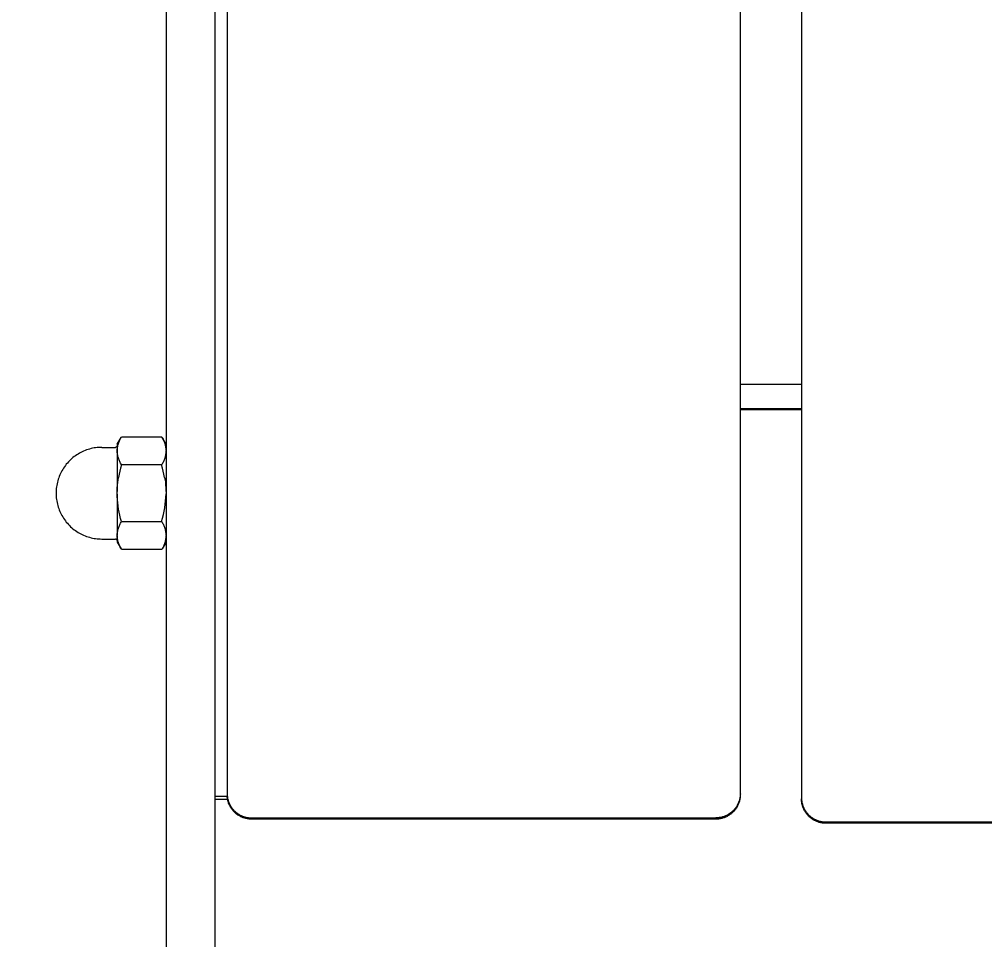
# Model space of a CAD drawing. Header units: inches. Extents: x -6 to 165, y -5 to 126.
# Drawn here: x 4.6 to 10.82, y 114.56 to 120.49 of the extents above; entities that cross this region are included whole.
import ezdxf

# ---------------------------------------------------------------- set-up
doc = ezdxf.new("R2010")
doc.units = ezdxf.units.IN
doc.header["$PDSIZE"] = -1
doc.layers.add('ZANO_R', color=7, linetype='Continuous', lineweight=0)
doc.layers.add('ZANO_W', color=1, linetype='Continuous', lineweight=0)
doc.styles.get("Standard").update_dxf_attribs({"font": 'arial.ttf'})
doc.dimstyles.new('amerykanie', dxfattribs={"dimtxt": 50, "dimasz": 50, "dimexe": 0.5, "dimexo": 0.5, "dimgap": 1, "dimtad": 1, "dimdec": 0, "dimzin": 0, "dimlunit": 5, "dimtxsty": 'Standard', "dimcen": 0.09, "dimclrd": 1, "dimclre": 1, "dimclrt": 1, "dimazin": 0, "dimtfac": 1, "dimtdec": 0, "dimtmove": 0, "dimatfit": 3, "dimfxl": 1, "dimtzin": 0, "dimarcsym": 1})

# ---------------------------------------------------------------- blocks, each defined once
blk = doc.blocks.new('*D366')
at = {"layer": 'Defpoints', "color": 0}
for p in [(6.0931, 126.4252), (-2.0716, 94.7322), (3.7301, 94.7322)]:
    blk.add_point(p, dxfattribs=at)
at = {"layer": 'ZANO_W', "color": 1, "lineweight": -2}
for p, q in [((5.5931, 126.4252), (-2.5716, 126.4252)), ((-2.0716, 125.4252), (-2.0716, 95.7322)), ((3.2301, 94.7322), (-2.5716, 94.7322))]:
    blk.add_line(p, q, dxfattribs=at)
at = {"layer": 'ZANO_W', "color": 1}
for points in [[(-1.905, 125.4252), (-2.2383, 125.4252), (-2.0716, 126.4252)], [(-2.2383, 95.7322), (-1.905, 95.7322), (-2.0716, 94.7322)]]:
    blk.add_solid(points, dxfattribs=at)
at = {"layer": 'ZANO_W', "color": 1, "insert": (-3.4124, 110.5787), "char_height": 1.625, "attachment_point": 5, "rotation": 90}
blk.add_mtext('31 11/16', dxfattribs=at)

msp = doc.modelspace()

# ---------------------------------------------------------------- linework, layer by layer
at = {"layer": 'ZANO_R'}
for p, q in [((5.54171, 126.29274), (5.54171, 110.80061)), ((5.85677, 126.29274), (5.85677, 110.80061)), ((5.93554, 126.26762), (5.93554, 115.50619)), ((9.24373, 115.50619), (9.24373, 126.26762)), ((9.63757, 126.24106), (9.63757, 115.47964)), ((9.24373, 118.14276), (9.63757, 118.14276)), ((9.63757, 117.98523), (9.24373, 117.98523)), ((9.24373, 117.9811), (9.63757, 117.9811)), ((5.22664, 117.75595), (5.25158, 117.79916)), ((5.24867, 117.79432), (5.25164, 117.79956)), ((5.25164, 117.79956), (5.25478, 117.80469)), ((5.25478, 117.80469), (5.51357, 117.80469)), ((5.51357, 117.80469), (5.5167, 117.79956)), ((5.5167, 117.79956), (5.51967, 117.79432)), ((5.54171, 117.75595), (5.51677, 117.79914)), ((5.1181, 117.73609), (5.10802, 117.73557)), ((5.12818, 117.73626), (5.1181, 117.73609)), ((5.12818, 117.73626), (5.21679, 117.73626)), ((5.21714, 117.73627), (5.21679, 117.73626)), ((5.21748, 117.73629), (5.21714, 117.73627)), ((5.21782, 117.73632), (5.21748, 117.73629)), ((5.21816, 117.73636), (5.21782, 117.73632)), ((5.2185, 117.73641), (5.21816, 117.73636)), ((5.21884, 117.73648), (5.2185, 117.73641)), ((5.21918, 117.73655), (5.21884, 117.73648)), ((5.21951, 117.73664), (5.21918, 117.73655)), ((5.21984, 117.73674), (5.21951, 117.73664)), ((5.22016, 117.73686), (5.21984, 117.73674)), ((5.22048, 117.73698), (5.22016, 117.73686)), ((5.2208, 117.73711), (5.22048, 117.73698)), ((5.22111, 117.73726), (5.2208, 117.73711)), ((5.22142, 117.73741), (5.22111, 117.73726)), ((5.22172, 117.73758), (5.22142, 117.73741)), ((5.22201, 117.73776), (5.22172, 117.73758)), ((5.2223, 117.73795), (5.22201, 117.73776)), ((5.22258, 117.73814), (5.2223, 117.73795)), ((5.22286, 117.73835), (5.22258, 117.73814)), ((5.22312, 117.73857), (5.22286, 117.73835)), ((5.22338, 117.73879), (5.22312, 117.73857)), ((5.22363, 117.73903), (5.22338, 117.73879)), ((5.22388, 117.73927), (5.22363, 117.73903)), ((5.22411, 117.73952), (5.22388, 117.73927)), ((5.22434, 117.73978), (5.22411, 117.73952)), ((5.22455, 117.74005), (5.22434, 117.73978)), ((5.22476, 117.74032), (5.22455, 117.74005)), ((5.22496, 117.7406), (5.22476, 117.74032)), ((5.22514, 117.74089), (5.22496, 117.7406)), ((5.22532, 117.74119), (5.22514, 117.74089)), ((5.22549, 117.74149), (5.22532, 117.74119)), ((5.22564, 117.74179), (5.22549, 117.74149)), ((5.22579, 117.7421), (5.22564, 117.74179)), ((5.22592, 117.74242), (5.22579, 117.7421)), ((5.22605, 117.74274), (5.22592, 117.74242)), ((5.22616, 117.74307), (5.22605, 117.74274)), ((5.22626, 117.74339), (5.22616, 117.74307)), ((5.22635, 117.74373), (5.22626, 117.74339)), ((5.22642, 117.74406), (5.22635, 117.74373)), ((5.22649, 117.7444), (5.22642, 117.74406)), ((5.22654, 117.74474), (5.22649, 117.7444)), ((5.22659, 117.74508), (5.22654, 117.74474)), ((5.22662, 117.74542), (5.22659, 117.74508)), ((5.22664, 117.75595), (5.22664, 117.71374)), ((5.22817, 117.73173), (5.22907, 117.73768)), ((5.22907, 117.73768), (5.23018, 117.7436)), ((5.23018, 117.7436), (5.23147, 117.74948)), ((5.23147, 117.74948), (5.23296, 117.75531)), ((5.23296, 117.75531), (5.23465, 117.76109)), ((5.23465, 117.76109), (5.23652, 117.76682)), ((5.23652, 117.76682), (5.23859, 117.77247)), ((5.23859, 117.77247), (5.24083, 117.77806)), ((5.24083, 117.77806), (5.24327, 117.78356)), ((5.24327, 117.78356), (5.24588, 117.78899)), ((5.24588, 117.78899), (5.24867, 117.79432)), ((5.51967, 117.79432), (5.52246, 117.78899)), ((5.52246, 117.78899), (5.52508, 117.78356)), ((5.52508, 117.78356), (5.52751, 117.77806)), ((5.52751, 117.77806), (5.52976, 117.77247)), ((5.52976, 117.77247), (5.53182, 117.76682)), ((5.53182, 117.76682), (5.5337, 117.76109)), ((5.5337, 117.76109), (5.53538, 117.75531)), ((5.53538, 117.75531), (5.53687, 117.74948)), ((5.53687, 117.74948), (5.53817, 117.7436)), ((5.53817, 117.7436), (5.53927, 117.73768)), ((5.53927, 117.73768), (5.54018, 117.73173)), ((4.94971, 117.67624), (4.94177, 117.67001)), ((4.95784, 117.6822), (4.94971, 117.67624)), ((4.96618, 117.68787), (4.95784, 117.6822)), ((4.97471, 117.69326), (4.96618, 117.68787)), ((4.98342, 117.69835), (4.97471, 117.69326)), ((4.99229, 117.70315), (4.98342, 117.69835)), ((5.00132, 117.70763), (4.99229, 117.70315)), ((5.0105, 117.71181), (5.00132, 117.70763)), ((5.01982, 117.71567), (5.0105, 117.71181)), ((5.02927, 117.71921), (5.01982, 117.71567)), ((5.03883, 117.72242), (5.02927, 117.71921)), ((5.04849, 117.72531), (5.03883, 117.72242)), ((5.05825, 117.72786), (5.04849, 117.72531)), ((5.06809, 117.73008), (5.05825, 117.72786)), ((5.07799, 117.73197), (5.06809, 117.73008)), ((5.08796, 117.73351), (5.07799, 117.73197)), ((5.09798, 117.73471), (5.08796, 117.73351)), ((5.10802, 117.73557), (5.09798, 117.73471)), ((5.22664, 117.71374), (5.22695, 117.71976)), ((5.22664, 117.71374), (5.22664, 117.45077)), ((5.22695, 117.70773), (5.22664, 117.71374)), ((5.22695, 117.71976), (5.22746, 117.72575)), ((5.22746, 117.70173), (5.22695, 117.70773)), ((5.22746, 117.72575), (5.22817, 117.73173)), ((5.22817, 117.69575), (5.22746, 117.70173)), ((5.22907, 117.6898), (5.22817, 117.69575)), ((5.23017, 117.68388), (5.22907, 117.6898)), ((5.23147, 117.678), (5.23017, 117.68388)), ((5.23296, 117.67217), (5.23147, 117.678)), ((5.53687, 117.678), (5.53538, 117.67217)), ((5.53817, 117.68388), (5.53687, 117.678)), ((5.53927, 117.6898), (5.53817, 117.68388)), ((5.54018, 117.69575), (5.53927, 117.6898)), ((5.54018, 117.73173), (5.54089, 117.72575)), ((5.54089, 117.70173), (5.54018, 117.69575)), ((5.54089, 117.72575), (5.5414, 117.71976)), ((5.5414, 117.70773), (5.54089, 117.70173)), ((5.5414, 117.71976), (5.54171, 117.71374)), ((5.54171, 117.71374), (5.5414, 117.70773)), ((4.89283, 117.61936), (4.88687, 117.61122)), ((4.89906, 117.6273), (4.89283, 117.61936)), ((4.90555, 117.63501), (4.89906, 117.6273)), ((4.91231, 117.6425), (4.90555, 117.63501)), ((4.91932, 117.64975), (4.91231, 117.6425)), ((4.92657, 117.65676), (4.91932, 117.64975)), ((4.93406, 117.66352), (4.92657, 117.65676)), ((4.94177, 117.67001), (4.93406, 117.66352)), ((5.23465, 117.66639), (5.23296, 117.67217)), ((5.23652, 117.66067), (5.23465, 117.66639)), ((5.23858, 117.65501), (5.23652, 117.66067)), ((5.24083, 117.64943), (5.23858, 117.65501)), ((5.24327, 117.64392), (5.24083, 117.64943)), ((5.24588, 117.6385), (5.24327, 117.64392)), ((5.24867, 117.63317), (5.24588, 117.6385)), ((5.25164, 117.62793), (5.24867, 117.63317)), ((5.25478, 117.62279), (5.24926, 117.60293)), ((5.25478, 117.62279), (5.25164, 117.62793)), ((5.51357, 117.62279), (5.25478, 117.62279)), ((5.5167, 117.62793), (5.51357, 117.62279)), ((5.51908, 117.60293), (5.51357, 117.62279)), ((5.51967, 117.63317), (5.5167, 117.62793)), ((5.52246, 117.6385), (5.51967, 117.63317)), ((5.52508, 117.64392), (5.52246, 117.6385)), ((5.52751, 117.64943), (5.52508, 117.64392)), ((5.52976, 117.65501), (5.52751, 117.64943)), ((5.53182, 117.66067), (5.52976, 117.65501)), ((5.5337, 117.66639), (5.53182, 117.66067)), ((5.53538, 117.67217), (5.5337, 117.66639)), ((4.85726, 117.55857), (4.8534, 117.54925)), ((4.86144, 117.56775), (4.85726, 117.55857)), ((4.86592, 117.57678), (4.86144, 117.56775)), ((4.87072, 117.58565), (4.86592, 117.57678)), ((4.87581, 117.59436), (4.87072, 117.58565)), ((4.88119, 117.60289), (4.87581, 117.59436)), ((4.88687, 117.61122), (4.88119, 117.60289)), ((5.23981, 117.56281), (5.23588, 117.54258)), ((5.24427, 117.58294), (5.23981, 117.56281)), ((5.24926, 117.60293), (5.24427, 117.58294)), ((5.52407, 117.58294), (5.51908, 117.60293)), ((5.52854, 117.56281), (5.52407, 117.58294)), ((5.53247, 117.54258), (5.52854, 117.56281)), ((4.8371, 117.49108), (4.83556, 117.48111)), ((4.83898, 117.50098), (4.8371, 117.49108)), ((4.84121, 117.51082), (4.83898, 117.50098)), ((4.84376, 117.52058), (4.84121, 117.51082)), ((4.84665, 117.53024), (4.84376, 117.52058)), ((4.84986, 117.5398), (4.84665, 117.53024)), ((4.8534, 117.54925), (4.84986, 117.5398)), ((5.22774, 117.47495), (5.22904, 117.49194)), ((5.22904, 117.49194), (5.23083, 117.50888)), ((5.23083, 117.50888), (5.23311, 117.52577)), ((5.23311, 117.52577), (5.23588, 117.54258)), ((5.53247, 117.54258), (5.53524, 117.52577)), ((5.53524, 117.52577), (5.53752, 117.50888)), ((5.53752, 117.50888), (5.53931, 117.49194)), ((5.53931, 117.49194), (5.5406, 117.47495)), ((4.83298, 117.45097), (4.83281, 117.44089)), ((4.83281, 117.44089), (4.83298, 117.4308)), ((4.8335, 117.46104), (4.83298, 117.45097)), ((4.83298, 117.4308), (4.8335, 117.42073)), ((4.83436, 117.47109), (4.8335, 117.46104)), ((4.83556, 117.48111), (4.83436, 117.47109)), ((5.22664, 117.44089), (5.22694, 117.45793)), ((5.22719, 117.42038), (5.22664, 117.44089)), ((5.22664, 117.43411), (5.22664, 117.16977)), ((5.22694, 117.45793), (5.22774, 117.47495)), ((5.5406, 117.47495), (5.5414, 117.45793)), ((5.54087, 117.41399), (5.54169, 117.43652)), ((5.5414, 117.45793), (5.54171, 117.44089)), ((4.8335, 117.42073), (4.83436, 117.41068)), ((4.83436, 117.41068), (4.83556, 117.40067)), ((4.83556, 117.40067), (4.8371, 117.3907)), ((4.8371, 117.3907), (4.83898, 117.38079)), ((4.83898, 117.38079), (4.84121, 117.37095)), ((4.84121, 117.37095), (4.84376, 117.3612)), ((5.22839, 117.39989), (5.22719, 117.42038)), ((5.23024, 117.37945), (5.22839, 117.39989)), ((5.23274, 117.35909), (5.23024, 117.37945)), ((5.53377, 117.34678), (5.53691, 117.3691)), ((5.53691, 117.3691), (5.53928, 117.39151)), ((5.53928, 117.39151), (5.54087, 117.41399)), ((4.84376, 117.3612), (4.84665, 117.35153)), ((4.84665, 117.35153), (4.84986, 117.34197)), ((4.84986, 117.34197), (4.8534, 117.33253)), ((4.8534, 117.33253), (4.85726, 117.32321)), ((4.85726, 117.32321), (4.86144, 117.31403)), ((4.86144, 117.31403), (4.86592, 117.305)), ((4.86592, 117.305), (4.87072, 117.29612)), ((5.23588, 117.33881), (5.23274, 117.35909)), ((5.23965, 117.31864), (5.23588, 117.33881)), ((5.24407, 117.2986), (5.23965, 117.31864)), ((5.51975, 117.28066), (5.52518, 117.30253)), ((5.52518, 117.30253), (5.52986, 117.32458)), ((5.52986, 117.32458), (5.53377, 117.34678)), ((4.87072, 117.29612), (4.87581, 117.28742)), ((4.87581, 117.28742), (4.88119, 117.27889)), ((4.88119, 117.27889), (4.88687, 117.27055)), ((4.88687, 117.27055), (4.89283, 117.26241)), ((4.89283, 117.26241), (4.89906, 117.25448)), ((4.89906, 117.25448), (4.90555, 117.24677)), ((4.90555, 117.24677), (4.91231, 117.23928)), ((4.91231, 117.23928), (4.91932, 117.23203)), ((5.24327, 117.23785), (5.24588, 117.24328)), ((5.24911, 117.27871), (5.24407, 117.2986)), ((5.24588, 117.24328), (5.24867, 117.24861)), ((5.24867, 117.24861), (5.25164, 117.25385)), ((5.25478, 117.25898), (5.24911, 117.27871)), ((5.25164, 117.25385), (5.25478, 117.25898)), ((5.25478, 117.25898), (5.51357, 117.25898)), ((5.51357, 117.25898), (5.51975, 117.28066)), ((5.51357, 117.25898), (5.5167, 117.25385)), ((5.5167, 117.25385), (5.51967, 117.24861)), ((5.51967, 117.24861), (5.52246, 117.24328)), ((5.52246, 117.24328), (5.52508, 117.23785)), ((4.91932, 117.23203), (4.92657, 117.22502)), ((4.92657, 117.22502), (4.93406, 117.21826)), ((4.93406, 117.21826), (4.94177, 117.21176)), ((4.94177, 117.21176), (4.94971, 117.20553)), ((4.94971, 117.20553), (4.95784, 117.19958)), ((4.95784, 117.19958), (4.96618, 117.1939)), ((4.96618, 117.1939), (4.97471, 117.18851)), ((4.97471, 117.18851), (4.98342, 117.18342)), ((4.98342, 117.18342), (4.99229, 117.17863)), ((4.99229, 117.17863), (5.00132, 117.17414)), ((5.22695, 117.17404), (5.22746, 117.18004)), ((5.22746, 117.18004), (5.22817, 117.18602)), ((5.22817, 117.18602), (5.22907, 117.19197)), ((5.22907, 117.19197), (5.23018, 117.19789)), ((5.23018, 117.19789), (5.23147, 117.20377)), ((5.23147, 117.20377), (5.23296, 117.2096)), ((5.23296, 117.2096), (5.23465, 117.21538)), ((5.23465, 117.21538), (5.23652, 117.2211)), ((5.23652, 117.2211), (5.23859, 117.22676)), ((5.23859, 117.22676), (5.24083, 117.23235)), ((5.24083, 117.23235), (5.24327, 117.23785)), ((5.52508, 117.23785), (5.52751, 117.23235)), ((5.52751, 117.23235), (5.52976, 117.22676)), ((5.52976, 117.22676), (5.53182, 117.22111)), ((5.53182, 117.22111), (5.5337, 117.21538)), ((5.5337, 117.21538), (5.53538, 117.2096)), ((5.53538, 117.2096), (5.53687, 117.20377)), ((5.53687, 117.20377), (5.53817, 117.19789)), ((5.53817, 117.19789), (5.53927, 117.19197)), ((5.53927, 117.19197), (5.54018, 117.18602)), ((5.54018, 117.18602), (5.54089, 117.18004)), ((5.54089, 117.18004), (5.5414, 117.17404)), ((5.00132, 117.17414), (5.0105, 117.16997)), ((5.0105, 117.16997), (5.01982, 117.16611)), ((5.01982, 117.16611), (5.02927, 117.16257)), ((5.02927, 117.16257), (5.03883, 117.15935)), ((5.03883, 117.15935), (5.04849, 117.15647)), ((5.04849, 117.15647), (5.05825, 117.15391)), ((5.05825, 117.15391), (5.06809, 117.15169)), ((5.06809, 117.15169), (5.07799, 117.14981)), ((5.07799, 117.14981), (5.08796, 117.14826)), ((5.08796, 117.14826), (5.09798, 117.14706)), ((5.09798, 117.14706), (5.10802, 117.1462)), ((5.10802, 117.1462), (5.1181, 117.14569)), ((5.1181, 117.14569), (5.12818, 117.14551)), ((5.12818, 117.14551), (5.21679, 117.14551)), ((5.21714, 117.14551), (5.21679, 117.14551)), ((5.21748, 117.14549), (5.21714, 117.14551)), ((5.21782, 117.14546), (5.21748, 117.14549)), ((5.21816, 117.14542), (5.21782, 117.14546)), ((5.2185, 117.14536), (5.21816, 117.14542)), ((5.21884, 117.1453), (5.2185, 117.14536)), ((5.21918, 117.14522), (5.21884, 117.1453)), ((5.21951, 117.14513), (5.21918, 117.14522)), ((5.21984, 117.14503), (5.21951, 117.14513)), ((5.22016, 117.14492), (5.21984, 117.14503)), ((5.22048, 117.1448), (5.22016, 117.14492)), ((5.2208, 117.14466), (5.22048, 117.1448)), ((5.22111, 117.14452), (5.2208, 117.14466)), ((5.22142, 117.14436), (5.22111, 117.14452)), ((5.22172, 117.14419), (5.22142, 117.14436)), ((5.22201, 117.14402), (5.22172, 117.14419)), ((5.2223, 117.14383), (5.22201, 117.14402)), ((5.22258, 117.14363), (5.2223, 117.14383)), ((5.22286, 117.14343), (5.22258, 117.14363)), ((5.22312, 117.14321), (5.22286, 117.14343)), ((5.22338, 117.14298), (5.22312, 117.14321)), ((5.22363, 117.14275), (5.22338, 117.14298)), ((5.22388, 117.14251), (5.22363, 117.14275)), ((5.22411, 117.14226), (5.22388, 117.14251)), ((5.22434, 117.142), (5.22411, 117.14226)), ((5.22455, 117.14173), (5.22434, 117.142)), ((5.22476, 117.14145), (5.22455, 117.14173)), ((5.22496, 117.14117), (5.22476, 117.14145)), ((5.22514, 117.14089), (5.22496, 117.14117)), ((5.22532, 117.14059), (5.22514, 117.14089)), ((5.22549, 117.14029), (5.22532, 117.14059)), ((5.22564, 117.13998), (5.22549, 117.14029)), ((5.22579, 117.13967), (5.22564, 117.13998)), ((5.22592, 117.13936), (5.22579, 117.13967)), ((5.22605, 117.13904), (5.22592, 117.13936)), ((5.22616, 117.13871), (5.22605, 117.13904)), ((5.22626, 117.13838), (5.22616, 117.13871)), ((5.22635, 117.13805), (5.22626, 117.13838)), ((5.22642, 117.13771), (5.22635, 117.13805)), ((5.22649, 117.13738), (5.22642, 117.13771)), ((5.22654, 117.13704), (5.22649, 117.13738)), ((5.22659, 117.1367), (5.22654, 117.13704)), ((5.22662, 117.13635), (5.22659, 117.1367)), ((5.22664, 117.16803), (5.22695, 117.17404)), ((5.22695, 117.16202), (5.22664, 117.16803)), ((5.22664, 117.16632), (5.22664, 117.12582)), ((5.22664, 117.12582), (5.25157, 117.08263)), ((5.22746, 117.15602), (5.22695, 117.16202)), ((5.22817, 117.15004), (5.22746, 117.15602)), ((5.22907, 117.14409), (5.22817, 117.15004)), ((5.23017, 117.13817), (5.22907, 117.14409)), ((5.23147, 117.13229), (5.23017, 117.13817)), ((5.23296, 117.12646), (5.23147, 117.13229)), ((5.23465, 117.12068), (5.23296, 117.12646)), ((5.23652, 117.11496), (5.23465, 117.12068)), ((5.23858, 117.1093), (5.23652, 117.11496)), ((5.54171, 117.12582), (5.51676, 117.08262)), ((5.53182, 117.11496), (5.52976, 117.1093)), ((5.5337, 117.12068), (5.53182, 117.11496)), ((5.53538, 117.12646), (5.5337, 117.12068)), ((5.53687, 117.13229), (5.53538, 117.12646)), ((5.53817, 117.13817), (5.53687, 117.13229)), ((5.53927, 117.14409), (5.53817, 117.13817)), ((5.54018, 117.15004), (5.53927, 117.14409)), ((5.54089, 117.15602), (5.54018, 117.15004)), ((5.5414, 117.16202), (5.54089, 117.15602)), ((5.5414, 117.17404), (5.54171, 117.16803)), ((5.54171, 117.16803), (5.5414, 117.16202)), ((5.24083, 117.10372), (5.23858, 117.1093)), ((5.24327, 117.09821), (5.24083, 117.10372)), ((5.24588, 117.09279), (5.24327, 117.09821)), ((5.24867, 117.08746), (5.24588, 117.09279)), ((5.25164, 117.08222), (5.24867, 117.08746)), ((5.25478, 117.07708), (5.25164, 117.08222)), ((5.51357, 117.07708), (5.25478, 117.07708)), ((5.5167, 117.08222), (5.51357, 117.07708)), ((5.51967, 117.08746), (5.5167, 117.08222)), ((5.52246, 117.09279), (5.51967, 117.08746)), ((5.52508, 117.09821), (5.52246, 117.09279)), ((5.52751, 117.10372), (5.52508, 117.09821)), ((5.52976, 117.1093), (5.52751, 117.10372)), ((5.93554, 115.50619), (5.93563, 115.50081)), ((5.93563, 115.50081), (5.93591, 115.49544)), ((9.24364, 115.50081), (9.24337, 115.49544)), ((9.24373, 115.50619), (9.24364, 115.50081)), ((9.24373, 115.49795), (9.24364, 115.49257)), ((9.24373, 115.49795), (9.24373, 115.50619)), ((5.9369, 115.48553), (5.85677, 115.48553)), ((5.93843, 115.46793), (5.85677, 115.46793)), ((5.93591, 115.49544), (5.93636, 115.49008)), ((5.93655, 115.48009), (5.93603, 115.48553)), ((5.93636, 115.49008), (5.93701, 115.48474)), ((5.93727, 115.47467), (5.93655, 115.48009)), ((5.93701, 115.48474), (5.93783, 115.47942)), ((5.93817, 115.46928), (5.93727, 115.47467)), ((5.93783, 115.47942), (5.93883, 115.47414)), ((5.93926, 115.46393), (5.93817, 115.46928)), ((5.93883, 115.47414), (5.94002, 115.46889)), ((5.94053, 115.45861), (5.93926, 115.46393)), ((5.94002, 115.46889), (5.94138, 115.46369)), ((5.94199, 115.45334), (5.94053, 115.45861)), ((5.94138, 115.46369), (5.94292, 115.45853)), ((5.94362, 115.44813), (5.94199, 115.45334)), ((5.94292, 115.45853), (5.94463, 115.45344)), ((5.94544, 115.44298), (5.94362, 115.44813)), ((5.94463, 115.45344), (5.94652, 115.4484)), ((5.94744, 115.43789), (5.94544, 115.44298)), ((5.94652, 115.4484), (5.94858, 115.44343)), ((5.94961, 115.43287), (5.94744, 115.43789)), ((5.94858, 115.44343), (5.95081, 115.43853)), ((5.95081, 115.43853), (5.9532, 115.43372)), ((5.9532, 115.43372), (5.95576, 115.42898)), ((9.22607, 115.43372), (9.22351, 115.42898)), ((9.22846, 115.43853), (9.22607, 115.43372)), ((9.23069, 115.44343), (9.22846, 115.43853)), ((9.23069, 115.43519), (9.22846, 115.4303)), ((9.23275, 115.4484), (9.23069, 115.44343)), ((9.23275, 115.44016), (9.23069, 115.43519)), ((9.23464, 115.45344), (9.23275, 115.4484)), ((9.23464, 115.4452), (9.23275, 115.44016)), ((9.23635, 115.45853), (9.23464, 115.45344)), ((9.23635, 115.4503), (9.23464, 115.4452)), ((9.23789, 115.46369), (9.23635, 115.45853)), ((9.23789, 115.45545), (9.23635, 115.4503)), ((9.23925, 115.46889), (9.23789, 115.46369)), ((9.23925, 115.46065), (9.23789, 115.45545)), ((9.24044, 115.47414), (9.23925, 115.46889)), ((9.24044, 115.4659), (9.23925, 115.46065)), ((9.24144, 115.47942), (9.24044, 115.47414)), ((9.24144, 115.47119), (9.24044, 115.4659)), ((9.24227, 115.48474), (9.24144, 115.47942)), ((9.24227, 115.4765), (9.24144, 115.47119)), ((9.24291, 115.49008), (9.24227, 115.48474)), ((9.24291, 115.48184), (9.24227, 115.4765)), ((9.24337, 115.49544), (9.24291, 115.49008)), ((9.24337, 115.4872), (9.24291, 115.48184)), ((9.24364, 115.49257), (9.24337, 115.4872)), ((9.63757, 115.47964), (9.63766, 115.47426)), ((9.63757, 115.47964), (9.63757, 115.4714)), ((9.63766, 115.46602), (9.63757, 115.4714)), ((9.63766, 115.47426), (9.63793, 115.46889)), ((9.63793, 115.46065), (9.63766, 115.46602)), ((9.63793, 115.46889), (9.63839, 115.46353)), ((9.63839, 115.45529), (9.63793, 115.46065)), ((9.63839, 115.46353), (9.63903, 115.45819)), ((9.63903, 115.44995), (9.63839, 115.45529)), ((9.63903, 115.45819), (9.63986, 115.45287)), ((9.63986, 115.44463), (9.63903, 115.44995)), ((9.63986, 115.45287), (9.64086, 115.44759)), ((9.64086, 115.43935), (9.63986, 115.44463)), ((9.64086, 115.44759), (9.64205, 115.44234)), ((9.64205, 115.4341), (9.64086, 115.43935)), ((9.64205, 115.44234), (9.64341, 115.43713)), ((9.64341, 115.4289), (9.64205, 115.4341)), ((9.64341, 115.43713), (9.64495, 115.43198)), ((5.95195, 115.42794), (5.94961, 115.43287)), ((5.95447, 115.42308), (5.95195, 115.42794)), ((5.95715, 115.41832), (5.95447, 115.42308)), ((5.95576, 115.42898), (5.95847, 115.42434)), ((5.95999, 115.41365), (5.95715, 115.41832)), ((5.95847, 115.42434), (5.96135, 115.41979)), ((5.963, 115.40909), (5.95999, 115.41365)), ((5.96135, 115.41979), (5.96437, 115.41535)), ((5.96616, 115.40463), (5.963, 115.40909)), ((5.96437, 115.41535), (5.96755, 115.411)), ((5.96947, 115.40028), (5.96616, 115.40463)), ((5.96755, 115.411), (5.97087, 115.40677)), ((5.97293, 115.39606), (5.96947, 115.40028)), ((5.97087, 115.40677), (5.97434, 115.40266)), ((5.97654, 115.39195), (5.97293, 115.39606)), ((5.97434, 115.40266), (5.97794, 115.39867)), ((5.98029, 115.38797), (5.97654, 115.39195)), ((5.97794, 115.39867), (5.98168, 115.3948)), ((5.98417, 115.38412), (5.98029, 115.38797)), ((5.98168, 115.3948), (5.98555, 115.39106)), ((5.98818, 115.38042), (5.98417, 115.38412)), ((5.98555, 115.39106), (5.98954, 115.38746)), ((5.99232, 115.37685), (5.98818, 115.38042)), ((5.98954, 115.38746), (5.99366, 115.38399)), ((5.99659, 115.37343), (5.99232, 115.37685)), ((5.99366, 115.38399), (5.99789, 115.38067)), ((6.00096, 115.37015), (5.99659, 115.37343)), ((5.99789, 115.38067), (6.00223, 115.37749)), ((6.00223, 115.37749), (6.00667, 115.37447)), ((6.00667, 115.37447), (6.01122, 115.37159)), ((6.01122, 115.37159), (6.01586, 115.36888)), ((9.16805, 115.37159), (9.16341, 115.36888)), ((9.1726, 115.37447), (9.16805, 115.37159)), ((9.17705, 115.37749), (9.1726, 115.37447)), ((9.18139, 115.38067), (9.17705, 115.37749)), ((9.18139, 115.37243), (9.17705, 115.36925)), ((9.18562, 115.38399), (9.18139, 115.38067)), ((9.18562, 115.37575), (9.18139, 115.37243)), ((9.18973, 115.38746), (9.18562, 115.38399)), ((9.18973, 115.37922), (9.18562, 115.37575)), ((9.19372, 115.39106), (9.18973, 115.38746)), ((9.19372, 115.38282), (9.18973, 115.37922)), ((9.19759, 115.3948), (9.19372, 115.39106)), ((9.19759, 115.38656), (9.19372, 115.38282)), ((9.20133, 115.39867), (9.19759, 115.3948)), ((9.20133, 115.39043), (9.19759, 115.38656)), ((9.20493, 115.40266), (9.20133, 115.39867)), ((9.20493, 115.39442), (9.20133, 115.39043)), ((9.2084, 115.40677), (9.20493, 115.40266)), ((9.2084, 115.39854), (9.20493, 115.39442)), ((9.21172, 115.411), (9.2084, 115.40677)), ((9.21172, 115.40277), (9.2084, 115.39854)), ((9.2149, 115.41535), (9.21172, 115.411)), ((9.2149, 115.40711), (9.21172, 115.40277)), ((9.21793, 115.41979), (9.2149, 115.41535)), ((9.21793, 115.41155), (9.2149, 115.40711)), ((9.2208, 115.42434), (9.21793, 115.41979)), ((9.2208, 115.4161), (9.21793, 115.41155)), ((9.22351, 115.42898), (9.2208, 115.42434)), ((9.22351, 115.42074), (9.2208, 115.4161)), ((9.22607, 115.42548), (9.22351, 115.42074)), ((9.22846, 115.4303), (9.22607, 115.42548)), ((9.64495, 115.42374), (9.64341, 115.4289)), ((9.64495, 115.43198), (9.64666, 115.42688)), ((9.64666, 115.41864), (9.64495, 115.42374)), ((9.64666, 115.42688), (9.64855, 115.42185)), ((9.64855, 115.41361), (9.64666, 115.41864)), ((9.64855, 115.42185), (9.65061, 115.41688)), ((9.65061, 115.40864), (9.64855, 115.41361)), ((9.65061, 115.41688), (9.65284, 115.41198)), ((9.65284, 115.40374), (9.65061, 115.40864)), ((9.65284, 115.41198), (9.65523, 115.40716)), ((9.65523, 115.39892), (9.65284, 115.40374)), ((9.65523, 115.40716), (9.65778, 115.40243)), ((9.65778, 115.39419), (9.65523, 115.39892)), ((9.65778, 115.40243), (9.6605, 115.39779)), ((9.6605, 115.38955), (9.65778, 115.39419)), ((9.6605, 115.39779), (9.66337, 115.39324)), ((9.66337, 115.385), (9.6605, 115.38955)), ((9.66337, 115.39324), (9.6664, 115.38879)), ((9.6664, 115.38055), (9.66337, 115.385)), ((9.6664, 115.38879), (9.66958, 115.38445)), ((9.66958, 115.37621), (9.6664, 115.38055)), ((9.66958, 115.38445), (9.6729, 115.38022)), ((9.6729, 115.37198), (9.66958, 115.37621)), ((9.6729, 115.38022), (9.67636, 115.37611)), ((9.67636, 115.36787), (9.6729, 115.37198)), ((9.67636, 115.37611), (9.67997, 115.37211)), ((9.67997, 115.37211), (9.68371, 115.36825)), ((6.00545, 115.36704), (6.00096, 115.37015)), ((6.01005, 115.36408), (6.00545, 115.36704)), ((6.01474, 115.36128), (6.01005, 115.36408)), ((6.01953, 115.35864), (6.01474, 115.36128)), ((6.01586, 115.36888), (6.0206, 115.36632)), ((6.0244, 115.35618), (6.01953, 115.35864)), ((6.0206, 115.36632), (6.02541, 115.36393)), ((6.02936, 115.35388), (6.0244, 115.35618)), ((6.02541, 115.36393), (6.03031, 115.3617)), ((6.0344, 115.35176), (6.02936, 115.35388)), ((6.03031, 115.3617), (6.03528, 115.35964)), ((6.03951, 115.34981), (6.0344, 115.35176)), ((6.03528, 115.35964), (6.04032, 115.35776)), ((6.04468, 115.34804), (6.03951, 115.34981)), ((6.04032, 115.35776), (6.04542, 115.35604)), ((6.04991, 115.34645), (6.04468, 115.34804)), ((6.04542, 115.35604), (6.05057, 115.3545)), ((6.05519, 115.34504), (6.04991, 115.34645)), ((6.05057, 115.3545), (6.05577, 115.35314)), ((6.06051, 115.34382), (6.05519, 115.34504)), ((6.05577, 115.35314), (6.06102, 115.35195)), ((6.06588, 115.34279), (6.06051, 115.34382)), ((6.06102, 115.35195), (6.06631, 115.35095)), ((6.07128, 115.34194), (6.06588, 115.34279)), ((6.06631, 115.35095), (6.07162, 115.35013)), ((6.0767, 115.34127), (6.07128, 115.34194)), ((6.07162, 115.35013), (6.07696, 115.34949)), ((6.08215, 115.3408), (6.0767, 115.34127)), ((6.07696, 115.34949), (6.08232, 115.34903)), ((6.08761, 115.34052), (6.08215, 115.3408)), ((6.08232, 115.34903), (6.08769, 115.34875)), ((6.09307, 115.34042), (6.08761, 115.34052)), ((6.08769, 115.34875), (6.09307, 115.34866)), ((6.09307, 115.34042), (6.09307, 115.34866)), ((6.09307, 115.34866), (9.0862, 115.34866)), ((9.0862, 115.34042), (6.09307, 115.34042)), ((9.09158, 115.34875), (9.0862, 115.34866)), ((9.0862, 115.34866), (9.0862, 115.34042)), ((9.09158, 115.34051), (9.0862, 115.34042)), ((9.09695, 115.34903), (9.09158, 115.34875)), ((9.09695, 115.34079), (9.09158, 115.34051)), ((9.10231, 115.34949), (9.09695, 115.34903)), ((9.10231, 115.34125), (9.09695, 115.34079)), ((9.10765, 115.35013), (9.10231, 115.34949)), ((9.10765, 115.34189), (9.10231, 115.34125)), ((9.11297, 115.35095), (9.10765, 115.35013)), ((9.11297, 115.34271), (9.10765, 115.34189)), ((9.11825, 115.35195), (9.11297, 115.35095)), ((9.11825, 115.34372), (9.11297, 115.34271)), ((9.1235, 115.35314), (9.11825, 115.35195)), ((9.1235, 115.3449), (9.11825, 115.34372)), ((9.1287, 115.3545), (9.1235, 115.35314)), ((9.1287, 115.34626), (9.1235, 115.3449)), ((9.13386, 115.35604), (9.1287, 115.3545)), ((9.13386, 115.3478), (9.1287, 115.34626)), ((9.13895, 115.35776), (9.13386, 115.35604)), ((9.13895, 115.34952), (9.13386, 115.3478)), ((9.14399, 115.35964), (9.13895, 115.35776)), ((9.14399, 115.35141), (9.13895, 115.34952)), ((9.14896, 115.3617), (9.14399, 115.35964)), ((9.14896, 115.35346), (9.14399, 115.35141)), ((9.15386, 115.36393), (9.14896, 115.3617)), ((9.15386, 115.35569), (9.14896, 115.35346)), ((9.15867, 115.36632), (9.15386, 115.36393)), ((9.15867, 115.35808), (9.15386, 115.35569)), ((9.16341, 115.36888), (9.15867, 115.36632)), ((9.16341, 115.36064), (9.15867, 115.35808)), ((9.16805, 115.36335), (9.16341, 115.36064)), ((9.1726, 115.36623), (9.16805, 115.36335)), ((9.17705, 115.36925), (9.1726, 115.36623)), ((9.67997, 115.36388), (9.67636, 115.36787)), ((9.68371, 115.36001), (9.67997, 115.36388)), ((9.68371, 115.36825), (9.68757, 115.36451)), ((9.68757, 115.35627), (9.68371, 115.36001)), ((9.68757, 115.36451), (9.69157, 115.3609)), ((9.69157, 115.35267), (9.68757, 115.35627)), ((9.69157, 115.3609), (9.69568, 115.35744)), ((9.69568, 115.3492), (9.69157, 115.35267)), ((9.69568, 115.35744), (9.69991, 115.35412)), ((9.69991, 115.34588), (9.69568, 115.3492)), ((9.69991, 115.35412), (9.70425, 115.35094)), ((9.70425, 115.3427), (9.69991, 115.34588)), ((9.70425, 115.35094), (9.7087, 115.34791)), ((9.7087, 115.33967), (9.70425, 115.3427)), ((9.7087, 115.34791), (9.71325, 115.34504)), ((9.71325, 115.3368), (9.7087, 115.33967)), ((9.71325, 115.34504), (9.71789, 115.34232)), ((9.71789, 115.33409), (9.71325, 115.3368)), ((9.71789, 115.34232), (9.72262, 115.33977)), ((9.72262, 115.33153), (9.71789, 115.33409)), ((9.72262, 115.33977), (9.72744, 115.33737)), ((9.72744, 115.32914), (9.72262, 115.33153)), ((9.72744, 115.33737), (9.73234, 115.33515)), ((9.73234, 115.32691), (9.72744, 115.32914)), ((9.73234, 115.33515), (9.73731, 115.33309)), ((9.73731, 115.32485), (9.73234, 115.32691)), ((9.73731, 115.33309), (9.74234, 115.3312)), ((9.74234, 115.32296), (9.73731, 115.32485)), ((9.74234, 115.3312), (9.74744, 115.32949)), ((9.74744, 115.32125), (9.74234, 115.32296)), ((9.74744, 115.32949), (9.7526, 115.32795)), ((9.7526, 115.31971), (9.74744, 115.32125)), ((9.7526, 115.32795), (9.7578, 115.32659)), ((9.7578, 115.31835), (9.7526, 115.31971)), ((9.7578, 115.32659), (9.76305, 115.3254)), ((9.76305, 115.31716), (9.7578, 115.31835)), ((9.76305, 115.3254), (9.76833, 115.3244)), ((9.76833, 115.31616), (9.76305, 115.31716)), ((9.76833, 115.3244), (9.77365, 115.32357)), ((9.77365, 115.31534), (9.76833, 115.31616)), ((9.77365, 115.32357), (9.77899, 115.32293)), ((9.77899, 115.31469), (9.77365, 115.31534)), ((9.77899, 115.32293), (9.78435, 115.32247)), ((9.78435, 115.31424), (9.77899, 115.31469)), ((9.78435, 115.32247), (9.78972, 115.3222)), ((9.78972, 115.31396), (9.78435, 115.31424)), ((9.78972, 115.3222), (9.7951, 115.32211)), ((9.7951, 115.31387), (9.78972, 115.31396)), ((9.7951, 115.31387), (9.7951, 115.32211)), ((9.7951, 115.32211), (12.78823, 115.32211)), ((12.78823, 115.31387), (9.7951, 115.31387))]:
    msp.add_line(p, q, dxfattribs=at)

# ---------------------------------------------------------------- dimensions: what is measured, and where the dimension line sits
at = {"layer": 'ZANO_W'}
dim = msp.add_linear_dim(base=(-2.07164, 94.73224), p1=(6.09307, 126.42515), p2=(3.73008, 94.73224), angle=90, dimstyle='amerykanie', override={"dimtxt": 1.625, "dimasz": 1, "dimgap": 0.5, "dimdec": 4, "dimaunit": 1, "dimadec": 1, "dimtdec": 4, "dimtmove": 1, "dimfrac": 2}, dxfattribs=at)
dim.commit()
dim.dimension.update_dxf_attribs({"geometry": '*D366', "text_midpoint": (-3.4124, 110.5787)})

doc.saveas('drawing.dxf')
